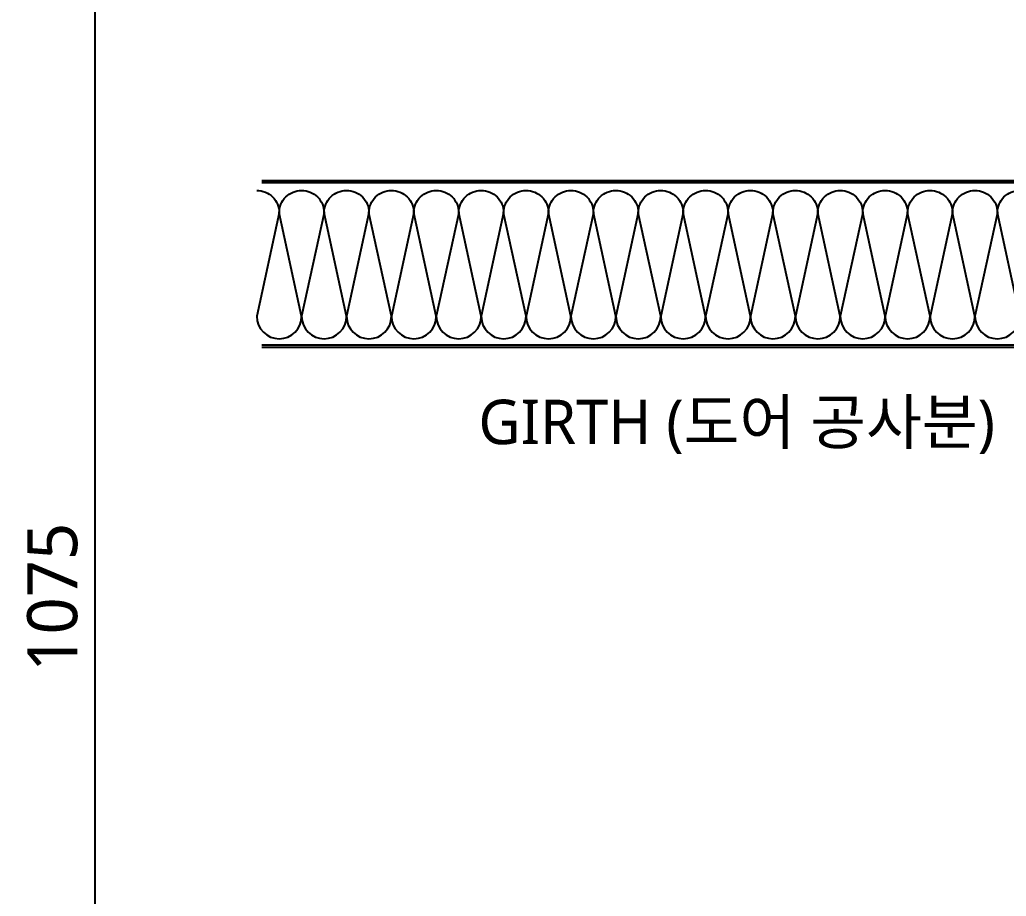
# Model space of a CAD drawing. Header units: millimetres. Extents: x 2752880 to 2775018, y 665860 to 672840.
# Drawn here: x 2759153.3 to 2759597.2, y 671618.3 to 672012.6 of the extents above; entities that cross this region are included whole.
import ezdxf
from ezdxf.enums import TextEntityAlignment as Align

# ---------------------------------------------------------------- set-up
doc = ezdxf.new("R2010")
doc.units = ezdxf.units.MM
doc.header["$LTSCALE"] = 10
doc.layers.get('DEFPOINTS').update_dxf_attribs({"color": 161})
for name, color, linetype in [('DIM', 7, 'Continuous'), ('TEX', 3, 'Continuous'), ('xref 단면도$0$내부우레탄-1', 13, 'Continuous')]:
    doc.layers.add(name, color=color, linetype=linetype)
doc.styles.add('나눔바른고딕', font='NanumBarunGothic.ttf')
doc.styles.add('맑은고딕', font='malgun_0.ttf')
doc.dimstyles.new('10 NDIM', dxfattribs={"dimscale": 10, "dimtxt": 3, "dimasz": 1, "dimexe": 2, "dimexo": 2, "dimgap": 1.5, "dimtad": 1, "dimdec": 0, "dimrnd": 0.25, "dimdsep": 46, "dimtxsty": '나눔바른고딕', "dimblk": 'DOT0', "dimcen": 1, "dimdle": 8, "dimclrd": 7, "dimclre": 7, "dimclrt": 7, "dimadec": 0, "dimazin": 0, "dimtfac": 1, "dimtdec": 0, "dimtix": 1, "dimtmove": 2, "dimatfit": 3, "dimldrblk": 'DOT0', "dimfxl": 1, "dimtolj": 1, "dimtzin": 0, "dimlwd": -1, "dimlwe": -1, "dimarcsym": 0})

# ---------------------------------------------------------------- blocks, each defined once
blk = doc.blocks.new('DOT0')
at = {"layer": 'DIM'}
blk.add_line((-3, 0), (3, 0), dxfattribs=at)
at = {"layer": 'DIM', "color": 6}
blk.add_circle((0, 0), 0.75, dxfattribs=at)
blk = doc.blocks.new('*D32')
at = {"layer": 'DEFPOINTS', "color": 0, "linetype": 'ByBlock', "ltscale": 0.5, "transparency": 16777216}
for p in [(2759187.28, 672290.33), (2759262.28, 672290.33), (2759262.28, 671215.33)]:
    blk.add_point(p, dxfattribs=at)
at = {"layer": 'DIM', "color": 7, "linetype": 'ByBlock', "ltscale": 0.5, "transparency": 16777216}
for p, q in [((2759247.28, 672290.33), (2759172.28, 672290.33)), ((2759187.28, 671222.83), (2759187.28, 672282.83)), ((2759247.28, 671215.33), (2759172.28, 671215.33))]:
    blk.add_line(p, q, dxfattribs=at)
at = {"layer": 'DIM', "color": 7, "linetype": 'ByBlock', "ltscale": 0.5, "transparency": 16777216, "xscale": 7.5, "yscale": 7.5, "zscale": 7.5}
for p, rotation in [((2759187.28, 672290.33), 90), ((2759187.28, 671215.33), 270)]:
    blk.add_blockref('DOT0', p, dxfattribs=dict(at, rotation=rotation))
at = {"layer": 'DIM', "color": 7, "linetype": 'ByBlock', "ltscale": 0.5, "transparency": 16777216, "insert": (2759168.1, 671752.83), "char_height": 22.5, "attachment_point": 5, "rotation": 90, "style": '맑은고딕'}
blk.add_mtext('\\A1;1075', dxfattribs=at)

msp = doc.modelspace()

# ---------------------------------------------------------------- linework, layer by layer
at = {"color": 4, "linetype": 'ByBlock'}
for p, q in [((2759262.28, 671940.33), (2759807.7, 671940.33)), ((2759262.28, 671939.33), (2759807.7, 671939.33)), ((2759262.28, 671866.33), (2759807.7, 671866.33)), ((2759262.28, 671865.33), (2759807.7, 671865.33))]:
    msp.add_line(p, q, dxfattribs=at)
at = {"layer": 'xref 단면도$0$내부우레탄-1', "color": 251, "linetype": 'ByBlock'}
for points in [[(2759259.99, 671935.84, -0.414214), (2759270.09, 671925.74), (2759259.99, 671879.19, 1), (2759280.18, 671879.19), (2759270.09, 671925.74, -0.414214), (2759280.18, 671935.84)], [(2759280.18, 671935.84, -0.414214), (2759290.28, 671925.74), (2759280.18, 671879.19, 1), (2759300.38, 671879.19), (2759290.28, 671925.74, -0.414214), (2759300.38, 671935.84)], [(2759300.38, 671935.84, -0.414214), (2759310.48, 671925.74), (2759300.38, 671879.19, 1), (2759320.58, 671879.19), (2759310.48, 671925.74, -0.414214), (2759320.58, 671935.84)], [(2759320.58, 671935.84, -0.414214), (2759330.67, 671925.74), (2759320.58, 671879.19, 1), (2759340.77, 671879.19), (2759330.67, 671925.74, -0.414214), (2759340.77, 671935.84)], [(2759320.58, 671935.84, -0.414214), (2759330.67, 671925.74), (2759320.58, 671879.19, 1), (2759340.77, 671879.19), (2759330.67, 671925.74, -0.414214), (2759340.77, 671935.84)], [(2759340.77, 671935.84, -0.414214), (2759350.87, 671925.74), (2759340.77, 671879.19, 1), (2759360.97, 671879.19), (2759350.87, 671925.74, -0.414214), (2759360.97, 671935.84)], [(2759360.97, 671935.84, -0.414214), (2759371.07, 671925.74), (2759360.97, 671879.19, 1), (2759381.16, 671879.19), (2759371.07, 671925.74, -0.414214), (2759381.16, 671935.84)], [(2759381.16, 671935.84, -0.414214), (2759391.26, 671925.74), (2759381.16, 671879.19, 1), (2759401.36, 671879.19), (2759391.26, 671925.74, -0.414214), (2759401.36, 671935.84)], [(2759401.36, 671935.84, -0.414214), (2759411.46, 671925.74), (2759401.36, 671879.19, 1), (2759421.56, 671879.19), (2759411.46, 671925.74, -0.414214), (2759421.56, 671935.84)], [(2759421.56, 671935.84, -0.414214), (2759431.65, 671925.74), (2759421.56, 671879.19, 1), (2759441.75, 671879.19), (2759431.65, 671925.74, -0.414214), (2759441.75, 671935.84)], [(2759441.75, 671935.84, -0.414214), (2759451.85, 671925.74), (2759441.75, 671879.19, 1), (2759461.95, 671879.19), (2759451.85, 671925.74, -0.414214), (2759461.95, 671935.84)], [(2759441.75, 671935.84, -0.414214), (2759451.85, 671925.74), (2759441.75, 671879.19, 1), (2759461.95, 671879.19), (2759451.85, 671925.74, -0.414214), (2759461.95, 671935.84)], [(2759461.95, 671935.84, -0.414214), (2759472.05, 671925.74), (2759461.95, 671879.19, 1), (2759482.14, 671879.19), (2759472.05, 671925.74, -0.414214), (2759482.14, 671935.84)], [(2759482.14, 671935.84, -0.414214), (2759492.24, 671925.74), (2759482.14, 671879.19, 1), (2759502.34, 671879.19), (2759492.24, 671925.74, -0.414214), (2759502.34, 671935.84)], [(2759502.34, 671935.84, -0.414214), (2759512.44, 671925.74), (2759502.34, 671879.19, 1), (2759522.54, 671879.19), (2759512.44, 671925.74, -0.414214), (2759522.54, 671935.84)], [(2759522.54, 671935.84, -0.414214), (2759532.63, 671925.74), (2759522.54, 671879.19, 1), (2759542.73, 671879.19), (2759532.63, 671925.74, -0.414214), (2759542.73, 671935.84)], [(2759542.73, 671935.84, -0.414214), (2759552.83, 671925.74), (2759542.73, 671879.19, 1), (2759562.93, 671879.19), (2759552.83, 671925.74, -0.414214), (2759562.93, 671935.84)], [(2759562.93, 671935.84, -0.414214), (2759573.03, 671925.74), (2759562.93, 671879.19, 1), (2759583.12, 671879.19), (2759573.03, 671925.74, -0.414214), (2759583.12, 671935.84)], [(2759562.93, 671935.84, -0.414214), (2759573.03, 671925.74), (2759562.93, 671879.19, 1), (2759583.12, 671879.19), (2759573.03, 671925.74, -0.414214), (2759583.12, 671935.84)], [(2759583.12, 671935.84, -0.414214), (2759593.22, 671925.74), (2759583.12, 671879.19, 1), (2759603.32, 671879.19), (2759593.22, 671925.74, -0.414214), (2759603.32, 671935.84)]]:
    msp.add_lwpolyline(points, format="xyb", dxfattribs=at)

# ---------------------------------------------------------------- texts
at = {"layer": 'TEX', "linetype": 'ByBlock', "style": '맑은고딕'}
msp.add_text('GIRTH (도어 공사분)', height=20, dxfattribs=at).set_placement((2759359.69, 671831.7), align=Align.MIDDLE_LEFT)

# ---------------------------------------------------------------- dimensions: what is measured, and where the dimension line sits
at = {"layer": 'DIM', "linetype": 'ByBlock', "ltscale": 0.5}
dim = msp.add_aligned_dim(p1=(2759262.28, 671215.33), p2=(2759262.28, 672290.33), distance=75, dimstyle='10 NDIM', override={"dimscale": 15, "dimtxt": 1.5, "dimasz": 0.5, "dimexe": 1, "dimexo": 1, "dimgap": 0.5, "dimtxsty": '맑은고딕', "dimdle": 0.8, "dimtofl": 0}, dxfattribs=at)
dim.commit()
dim.dimension.update_dxf_attribs({"geometry": '*D32', "text_midpoint": (2759168.1, 671752.83)})

doc.saveas('drawing.dxf')
